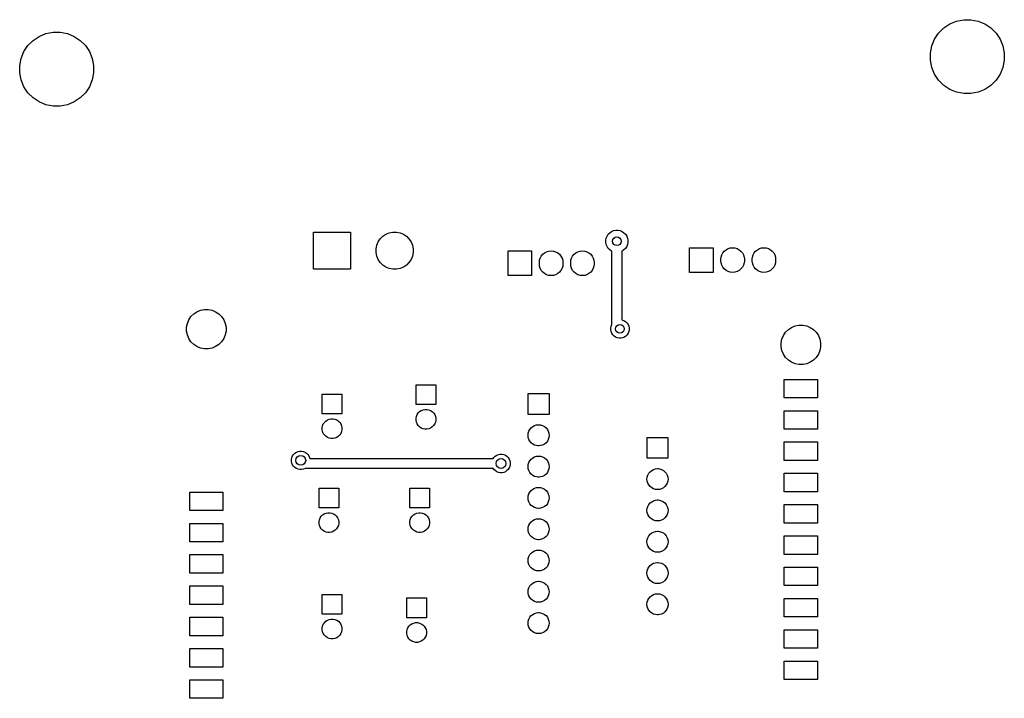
# Model space of a CAD drawing. Extents: x 80 to 161, y -179 to -63.
# Drawn here: x 81.1 to 161, y -117.9 to -62.8 of the extents above; entities that cross this region are included whole.
import ezdxf

# ---------------------------------------------------------------- set-up
doc = ezdxf.new("R2010")
doc.units = 0
doc.header["$MEASUREMENT"] = 0
doc.layers.add('BLACK', color=7, linetype='CONTINUOUS')

msp = doc.modelspace()

# ---------------------------------------------------------------- linework, layer by layer
at = {"layer": 'BLACK', "linetype": 'CONTINUOUS'}
for p, q in [((156.076, -63.4559), (156.567, -63.1277)), ((156.567, -63.1277), (157.113, -62.9015)), ((157.113, -62.9015), (157.693, -62.7863)), ((157.693, -62.7863), (158.283, -62.7863)), ((158.283, -62.7863), (158.863, -62.9015)), ((158.863, -62.9015), (159.409, -63.1277)), ((159.409, -63.1277), (159.9, -63.4559)), ((82.6531, -64.1437), (83.199, -63.9175)), ((83.199, -63.9175), (83.7786, -63.8023)), ((83.7786, -63.8023), (84.3694, -63.8023)), ((84.3694, -63.8023), (84.949, -63.9175)), ((84.949, -63.9175), (85.4949, -64.1437)), ((155.33, -64.3651), (155.658, -63.8738)), ((155.658, -63.8738), (156.076, -63.4559)), ((159.9, -63.4559), (160.318, -63.8738)), ((160.318, -63.8738), (160.646, -64.3651)), ((81.7439, -64.8898), (82.1618, -64.4719)), ((82.1618, -64.4719), (82.6531, -64.1437)), ((85.4949, -64.1437), (85.9862, -64.4719)), ((85.9862, -64.4719), (86.404, -64.8898)), ((155.104, -64.911), (155.33, -64.3651)), ((160.646, -64.3651), (160.872, -64.911)), ((81.1895, -65.927), (81.4157, -65.3811)), ((81.4157, -65.3811), (81.7439, -64.8898)), ((86.404, -64.8898), (86.7323, -65.3811)), ((86.7323, -65.3811), (86.9585, -65.927)), ((154.988, -65.4906), (155.104, -64.911)), ((154.988, -66.0814), (154.988, -65.4906)), ((160.872, -64.911), (160.988, -65.4906)), ((160.988, -65.4906), (160.988, -66.0814)), ((81.0743, -66.5066), (81.1895, -65.927)), ((86.9585, -65.927), (87.0737, -66.5066)), ((155.104, -66.661), (154.988, -66.0814)), ((160.988, -66.0814), (160.872, -66.661)), ((81.0743, -67.0974), (81.0743, -66.5066)), ((81.1895, -67.677), (81.0743, -67.0974)), ((87.0737, -67.0974), (86.9585, -67.677)), ((87.0737, -66.5066), (87.0737, -67.0974)), ((155.33, -67.2069), (155.104, -66.661)), ((160.872, -66.661), (160.646, -67.2069)), ((81.4157, -68.2229), (81.1895, -67.677)), ((86.9585, -67.677), (86.7323, -68.2229)), ((155.658, -67.6982), (155.33, -67.2069)), ((156.076, -68.1161), (155.658, -67.6982)), ((160.318, -67.6982), (159.9, -68.1161)), ((160.646, -67.2069), (160.318, -67.6982)), ((81.7439, -68.7142), (81.4157, -68.2229)), ((82.1618, -69.132), (81.7439, -68.7142)), ((86.404, -68.7142), (85.9862, -69.132)), ((86.7323, -68.2229), (86.404, -68.7142)), ((156.567, -68.4443), (156.076, -68.1161)), ((157.113, -68.6705), (156.567, -68.4443)), ((157.693, -68.7857), (157.113, -68.6705)), ((158.863, -68.6705), (158.283, -68.7857)), ((159.409, -68.4443), (158.863, -68.6705)), ((159.9, -68.1161), (159.409, -68.4443)), ((82.6531, -69.4603), (82.1618, -69.132)), ((83.199, -69.6865), (82.6531, -69.4603)), ((85.4949, -69.4603), (84.949, -69.6865)), ((85.9862, -69.132), (85.4949, -69.4603)), ((158.283, -68.7857), (157.693, -68.7857)), ((83.7786, -69.8017), (83.199, -69.6865)), ((84.3694, -69.8017), (83.7786, -69.8017)), ((84.949, -69.6865), (84.3694, -69.8017)), ((129.114, -79.9744), (129.277, -79.9066)), ((129.277, -79.9066), (129.451, -79.872)), ((129.451, -79.872), (129.629, -79.872)), ((129.629, -79.872), (129.803, -79.9066)), ((129.803, -79.9066), (129.966, -79.9744)), ((104.926, -83.034), (104.926, -80.034)), ((104.926, -80.034), (107.926, -80.034)), ((107.926, -80.034), (107.926, -83.034)), ((110.177, -80.8235), (110.341, -80.5778)), ((110.341, -80.5778), (110.55, -80.3689)), ((110.55, -80.3689), (110.795, -80.2047)), ((110.795, -80.2047), (111.068, -80.0916)), ((111.068, -80.0916), (111.358, -80.034)), ((111.358, -80.034), (111.654, -80.034)), ((111.654, -80.034), (111.944, -80.0916)), ((111.944, -80.0916), (112.217, -80.2047)), ((112.217, -80.2047), (112.462, -80.3689)), ((112.462, -80.3689), (112.671, -80.5778)), ((112.671, -80.5778), (112.835, -80.8235)), ((128.64, -80.6834), (128.675, -80.5095)), ((128.64, -80.8606), (128.64, -80.6834)), ((128.675, -80.5095), (128.742, -80.3457)), ((128.742, -80.3457), (128.841, -80.1983)), ((128.841, -80.1983), (128.966, -80.0729)), ((128.966, -80.0729), (129.114, -79.9744)), ((129.966, -79.9744), (130.114, -80.0729)), ((130.114, -80.0729), (130.239, -80.1983)), ((130.239, -80.1983), (130.338, -80.3457)), ((130.338, -80.3457), (130.405, -80.5095)), ((130.405, -80.5095), (130.44, -80.6834)), ((130.44, -80.6834), (130.44, -80.8606)), ((110.006, -81.3863), (110.064, -81.0965)), ((110.006, -81.6817), (110.006, -81.3863)), ((110.064, -81.0965), (110.177, -80.8235)), ((112.835, -80.8235), (112.948, -81.0965)), ((112.948, -81.0965), (113.006, -81.3863)), ((113.006, -81.3863), (113.006, -81.6817)), ((128.675, -81.0345), (128.64, -80.8606)), ((128.742, -81.1983), (128.675, -81.0345)), ((128.841, -81.3457), (128.742, -81.1983)), ((128.966, -81.4711), (128.841, -81.3457)), ((129.114, -81.5696), (128.966, -81.4711)), ((130.114, -81.4711), (129.966, -81.5696)), ((130.239, -81.3457), (130.114, -81.4711)), ((130.338, -81.1983), (130.239, -81.3457)), ((130.405, -81.0345), (130.338, -81.1983)), ((130.44, -80.8606), (130.405, -81.0345)), ((135.445, -83.296), (135.445, -81.296)), ((135.445, -81.296), (137.35, -81.296)), ((137.35, -81.296), (137.35, -83.296)), ((138.261, -81.5717), (138.406, -81.4527)), ((138.406, -81.4527), (138.572, -81.3642)), ((138.572, -81.3642), (138.751, -81.3098)), ((138.751, -81.3098), (138.938, -81.2914)), ((138.938, -81.2914), (139.125, -81.3098)), ((139.125, -81.3098), (139.304, -81.3642)), ((139.304, -81.3642), (139.47, -81.4527)), ((139.47, -81.4527), (139.615, -81.5717)), ((140.801, -81.5717), (140.946, -81.4527)), ((140.946, -81.4527), (141.112, -81.3642)), ((141.112, -81.3642), (141.291, -81.3098)), ((141.291, -81.3098), (141.478, -81.2914)), ((141.478, -81.2914), (141.665, -81.3098)), ((141.665, -81.3098), (141.844, -81.3642)), ((141.844, -81.3642), (142.01, -81.4527)), ((142.01, -81.4527), (142.155, -81.5717)), ((110.064, -81.9715), (110.006, -81.6817)), ((110.177, -82.2445), (110.064, -81.9715)), ((110.341, -82.4902), (110.177, -82.2445)), ((112.835, -82.2445), (112.671, -82.4902)), ((112.948, -81.9715), (112.835, -82.2445)), ((113.006, -81.6817), (112.948, -81.9715)), ((120.713, -83.55), (120.713, -81.55)), ((120.713, -81.55), (122.618, -81.55)), ((122.618, -81.55), (122.618, -83.55)), ((123.267, -82.3158), (123.322, -82.1362)), ((123.322, -82.1362), (123.41, -81.9708)), ((123.41, -81.9708), (123.529, -81.8257)), ((123.529, -81.8257), (123.674, -81.7067)), ((123.674, -81.7067), (123.84, -81.6182)), ((123.84, -81.6182), (124.019, -81.5638)), ((124.019, -81.5638), (124.206, -81.5454)), ((124.206, -81.5454), (124.393, -81.5638)), ((124.393, -81.5638), (124.572, -81.6182)), ((124.572, -81.6182), (124.738, -81.7067)), ((124.738, -81.7067), (124.883, -81.8257)), ((124.883, -81.8257), (125.002, -81.9708)), ((125.002, -81.9708), (125.09, -82.1362)), ((125.09, -82.1362), (125.145, -82.3158)), ((125.807, -82.3158), (125.862, -82.1362)), ((125.862, -82.1362), (125.95, -81.9708)), ((125.95, -81.9708), (126.069, -81.8257)), ((126.069, -81.8257), (126.214, -81.7067)), ((126.214, -81.7067), (126.38, -81.6182)), ((126.38, -81.6182), (126.559, -81.5638)), ((126.559, -81.5638), (126.746, -81.5454)), ((126.746, -81.5454), (126.933, -81.5638)), ((126.933, -81.5638), (127.112, -81.6182)), ((127.112, -81.6182), (127.278, -81.7067)), ((127.278, -81.7067), (127.423, -81.8257)), ((127.423, -81.8257), (127.542, -81.9708)), ((127.542, -81.9708), (127.63, -82.1362)), ((127.63, -82.1362), (127.685, -82.3158)), ((129.14, -81.5805), (129.114, -81.5696)), ((129.14, -87.5128), (129.14, -81.5805)), ((129.966, -81.5696), (129.94, -81.5805)), ((129.94, -81.5805), (129.94, -87.1483)), ((137.986, -82.2017), (137.999, -82.0618)), ((137.986, -82.3903), (137.986, -82.2017)), ((137.999, -82.0618), (138.054, -81.8822)), ((138.054, -81.8822), (138.142, -81.7168)), ((138.142, -81.7168), (138.261, -81.5717)), ((139.615, -81.5717), (139.734, -81.7168)), ((139.734, -81.7168), (139.822, -81.8822)), ((139.822, -81.8822), (139.877, -82.0618)), ((139.877, -82.0618), (139.891, -82.2017)), ((139.891, -82.2017), (139.891, -82.3903)), ((140.525, -82.2017), (140.539, -82.0618)), ((140.525, -82.3903), (140.525, -82.2017)), ((140.539, -82.0618), (140.594, -81.8822)), ((140.594, -81.8822), (140.682, -81.7168)), ((140.682, -81.7168), (140.801, -81.5717)), ((142.155, -81.5717), (142.274, -81.7168)), ((142.274, -81.7168), (142.362, -81.8822)), ((142.362, -81.8822), (142.417, -82.0618)), ((142.417, -82.0618), (142.43, -82.2017)), ((142.43, -82.2017), (142.43, -82.3903)), ((107.926, -83.034), (104.926, -83.034)), ((110.55, -82.6991), (110.341, -82.4902)), ((110.795, -82.8633), (110.55, -82.6991)), ((111.068, -82.9764), (110.795, -82.8633)), ((111.358, -83.034), (111.068, -82.9764)), ((111.654, -83.034), (111.358, -83.034)), ((111.944, -82.9764), (111.654, -83.034)), ((112.217, -82.8633), (111.944, -82.9764)), ((112.462, -82.6991), (112.217, -82.8633)), ((112.671, -82.4902), (112.462, -82.6991)), ((123.253, -82.4557), (123.267, -82.3158)), ((123.253, -82.6443), (123.253, -82.4557)), ((123.267, -82.7842), (123.253, -82.6443)), ((123.322, -82.9638), (123.267, -82.7842)), ((123.41, -83.1292), (123.322, -82.9638)), ((125.09, -82.9638), (125.002, -83.1292)), ((125.145, -82.7842), (125.09, -82.9638)), ((125.145, -82.3158), (125.158, -82.4557)), ((125.158, -82.6443), (125.145, -82.7842)), ((125.158, -82.4557), (125.158, -82.6443)), ((125.793, -82.4557), (125.807, -82.3158)), ((125.793, -82.6443), (125.793, -82.4557)), ((125.807, -82.7842), (125.793, -82.6443)), ((125.862, -82.9638), (125.807, -82.7842)), ((125.95, -83.1292), (125.862, -82.9638)), ((127.63, -82.9638), (127.542, -83.1292)), ((127.685, -82.7842), (127.63, -82.9638)), ((127.685, -82.3158), (127.698, -82.4557)), ((127.698, -82.6443), (127.685, -82.7842)), ((127.698, -82.4557), (127.698, -82.6443)), ((137.999, -82.5302), (137.986, -82.3903)), ((138.054, -82.7098), (137.999, -82.5302)), ((138.142, -82.8752), (138.054, -82.7098)), ((138.261, -83.0203), (138.142, -82.8752)), ((138.406, -83.1393), (138.261, -83.0203)), ((139.615, -83.0203), (139.47, -83.1393)), ((139.734, -82.8752), (139.615, -83.0203)), ((139.822, -82.7098), (139.734, -82.8752)), ((139.877, -82.5302), (139.822, -82.7098)), ((139.891, -82.3903), (139.877, -82.5302)), ((140.539, -82.5302), (140.525, -82.3903)), ((140.594, -82.7098), (140.539, -82.5302)), ((140.682, -82.8752), (140.594, -82.7098)), ((140.801, -83.0203), (140.682, -82.8752)), ((140.946, -83.1393), (140.801, -83.0203)), ((142.155, -83.0203), (142.01, -83.1393)), ((142.274, -82.8752), (142.155, -83.0203)), ((142.362, -82.7098), (142.274, -82.8752)), ((142.417, -82.5302), (142.362, -82.7098)), ((142.43, -82.3903), (142.417, -82.5302)), ((122.618, -83.55), (120.713, -83.55)), ((123.529, -83.2743), (123.41, -83.1292)), ((123.674, -83.3933), (123.529, -83.2743)), ((123.84, -83.4818), (123.674, -83.3933)), ((124.019, -83.5362), (123.84, -83.4818)), ((124.206, -83.5546), (124.019, -83.5362)), ((124.393, -83.5362), (124.206, -83.5546)), ((124.572, -83.4818), (124.393, -83.5362)), ((124.738, -83.3933), (124.572, -83.4818)), ((124.883, -83.2743), (124.738, -83.3933)), ((125.002, -83.1292), (124.883, -83.2743)), ((126.069, -83.2743), (125.95, -83.1292)), ((126.214, -83.3933), (126.069, -83.2743)), ((126.38, -83.4818), (126.214, -83.3933)), ((126.559, -83.5362), (126.38, -83.4818)), ((126.746, -83.5546), (126.559, -83.5362)), ((126.933, -83.5362), (126.746, -83.5546)), ((127.112, -83.4818), (126.933, -83.5362)), ((127.278, -83.3933), (127.112, -83.4818)), ((127.423, -83.2743), (127.278, -83.3933)), ((127.542, -83.1292), (127.423, -83.2743)), ((137.35, -83.296), (135.445, -83.296)), ((138.572, -83.2278), (138.406, -83.1393)), ((138.751, -83.2822), (138.572, -83.2278)), ((138.938, -83.3006), (138.751, -83.2822)), ((139.125, -83.2822), (138.938, -83.3006)), ((139.304, -83.2278), (139.125, -83.2822)), ((139.47, -83.1393), (139.304, -83.2278)), ((141.112, -83.2278), (140.946, -83.1393)), ((141.291, -83.2822), (141.112, -83.2278)), ((141.478, -83.3006), (141.291, -83.2822)), ((141.665, -83.2822), (141.478, -83.3006)), ((141.844, -83.2278), (141.665, -83.2822)), ((142.01, -83.1393), (141.844, -83.2278)), ((95.7533, -86.3665), (96.0624, -86.305)), ((96.0624, -86.305), (96.3776, -86.305)), ((96.3776, -86.305), (96.6867, -86.3665)), ((94.8021, -87.1471), (94.9772, -86.8851)), ((94.9772, -86.8851), (95.2001, -86.6622)), ((95.2001, -86.6622), (95.4621, -86.4871)), ((95.4621, -86.4871), (95.7533, -86.3665)), ((96.6867, -86.3665), (96.9779, -86.4871)), ((96.9779, -86.4871), (97.2399, -86.6622)), ((97.2399, -86.6622), (97.4628, -86.8851)), ((97.4628, -86.8851), (97.6379, -87.1471)), ((94.62, -87.7474), (94.6815, -87.4383)), ((94.62, -88.0626), (94.62, -87.7474)), ((94.6815, -87.4383), (94.8021, -87.1471)), ((97.6379, -87.1471), (97.7585, -87.4383)), ((97.7585, -87.4383), (97.82, -87.7474)), ((97.82, -87.7474), (97.82, -88.0626)), ((129.044, -87.8101), (129.073, -87.6652)), ((129.044, -87.9579), (129.044, -87.8101)), ((129.073, -87.6652), (129.129, -87.5287)), ((129.129, -87.5287), (129.14, -87.5128)), ((129.94, -87.1483), (130.013, -87.1628)), ((130.013, -87.1628), (130.149, -87.2194)), ((130.149, -87.2194), (130.272, -87.3014)), ((130.272, -87.3014), (130.377, -87.4059)), ((130.377, -87.4059), (130.459, -87.5287)), ((130.459, -87.5287), (130.515, -87.6652)), ((130.515, -87.6652), (130.544, -87.8101)), ((130.544, -87.8101), (130.544, -87.9579)), ((143.46, -87.9322), (143.722, -87.7571)), ((143.722, -87.7571), (144.013, -87.6365)), ((144.013, -87.6365), (144.322, -87.575)), ((144.322, -87.575), (144.638, -87.575)), ((144.638, -87.575), (144.947, -87.6365)), ((144.947, -87.6365), (145.238, -87.7571)), ((145.238, -87.7571), (145.5, -87.9322)), ((94.6815, -88.3717), (94.62, -88.0626)), ((94.8021, -88.6629), (94.6815, -88.3717)), ((94.9772, -88.9249), (94.8021, -88.6629)), ((97.6379, -88.6629), (97.4628, -88.9249)), ((97.7585, -88.3717), (97.6379, -88.6629)), ((97.82, -88.0626), (97.7585, -88.3717)), ((129.073, -88.1028), (129.044, -87.9579)), ((129.129, -88.2393), (129.073, -88.1028)), ((129.211, -88.3621), (129.129, -88.2393)), ((129.316, -88.4666), (129.211, -88.3621)), ((129.439, -88.5486), (129.316, -88.4666)), ((129.575, -88.6052), (129.439, -88.5486)), ((129.72, -88.634), (129.575, -88.6052)), ((129.868, -88.634), (129.72, -88.634)), ((130.013, -88.6052), (129.868, -88.634)), ((130.149, -88.5486), (130.013, -88.6052)), ((130.272, -88.4666), (130.149, -88.5486)), ((130.377, -88.3621), (130.272, -88.4666)), ((130.459, -88.2393), (130.377, -88.3621)), ((130.515, -88.1028), (130.459, -88.2393)), ((130.544, -87.9579), (130.515, -88.1028)), ((142.941, -88.7083), (143.062, -88.4171)), ((143.062, -88.4171), (143.237, -88.1551)), ((143.237, -88.1551), (143.46, -87.9322)), ((145.5, -87.9322), (145.723, -88.1551)), ((145.723, -88.1551), (145.898, -88.4171)), ((145.898, -88.4171), (146.019, -88.7083)), ((95.2001, -89.1478), (94.9772, -88.9249)), ((95.4621, -89.3229), (95.2001, -89.1478)), ((95.7533, -89.4435), (95.4621, -89.3229)), ((96.0624, -89.505), (95.7533, -89.4435)), ((96.6867, -89.4435), (96.3776, -89.505)), ((96.9779, -89.3229), (96.6867, -89.4435)), ((97.2399, -89.1478), (96.9779, -89.3229)), ((97.4628, -88.9249), (97.2399, -89.1478)), ((142.88, -89.0174), (142.941, -88.7083)), ((142.88, -89.3326), (142.88, -89.0174)), ((142.941, -89.6417), (142.88, -89.3326)), ((146.019, -88.7083), (146.08, -89.0174)), ((146.08, -89.3326), (146.019, -89.6417)), ((146.08, -89.0174), (146.08, -89.3326)), ((96.3776, -89.505), (96.0624, -89.505)), ((143.062, -89.9329), (142.941, -89.6417)), ((143.237, -90.1949), (143.062, -89.9329)), ((143.46, -90.4178), (143.237, -90.1949)), ((145.723, -90.1949), (145.5, -90.4178)), ((145.898, -89.9329), (145.723, -90.1949)), ((146.019, -89.6417), (145.898, -89.9329)), ((143.722, -90.5929), (143.46, -90.4178)), ((144.013, -90.7135), (143.722, -90.5929)), ((144.322, -90.775), (144.013, -90.7135)), ((144.638, -90.775), (144.322, -90.775)), ((144.947, -90.7135), (144.638, -90.775)), ((145.238, -90.5929), (144.947, -90.7135)), ((145.5, -90.4178), (145.238, -90.5929)), ((113.246, -94.018), (113.246, -92.418)), ((113.246, -92.418), (114.846, -92.418)), ((114.846, -92.418), (114.846, -94.018)), ((143.13, -93.481), (143.13, -91.981)), ((143.13, -91.981), (145.83, -91.981)), ((145.83, -91.981), (145.83, -93.481)), ((105.626, -94.78), (105.626, -93.18)), ((105.626, -93.18), (107.226, -93.18)), ((107.226, -93.18), (107.226, -94.78)), ((122.34, -94.83), (122.34, -93.13)), ((122.34, -93.13), (124.04, -93.13)), ((124.04, -93.13), (124.04, -94.83)), ((145.83, -93.481), (143.13, -93.481)), ((114.846, -94.018), (113.246, -94.018)), ((107.226, -94.78), (105.626, -94.78)), ((113.246, -95.1392), (113.277, -94.9846)), ((113.277, -94.9846), (113.337, -94.8391)), ((113.337, -94.8391), (113.425, -94.708)), ((113.425, -94.708), (113.536, -94.5966)), ((113.536, -94.5966), (113.667, -94.509)), ((113.667, -94.509), (113.813, -94.4487)), ((113.813, -94.4487), (113.967, -94.418)), ((113.967, -94.418), (114.125, -94.418)), ((114.125, -94.418), (114.279, -94.4487)), ((114.279, -94.4487), (114.425, -94.509)), ((114.425, -94.509), (114.556, -94.5966)), ((114.556, -94.5966), (114.667, -94.708)), ((114.667, -94.708), (114.755, -94.8391)), ((114.755, -94.8391), (114.815, -94.9846)), ((114.815, -94.9846), (114.846, -95.1392)), ((124.04, -94.83), (122.34, -94.83)), ((143.13, -96.021), (143.13, -94.521)), ((143.13, -94.521), (145.83, -94.521)), ((145.83, -94.521), (145.83, -96.021)), ((105.626, -95.9012), (105.657, -95.7466)), ((105.657, -95.7466), (105.717, -95.6011)), ((105.717, -95.6011), (105.805, -95.47)), ((105.805, -95.47), (105.916, -95.3586)), ((105.916, -95.3586), (106.047, -95.271)), ((106.047, -95.271), (106.193, -95.2107)), ((106.193, -95.2107), (106.347, -95.18)), ((106.347, -95.18), (106.505, -95.18)), ((106.505, -95.18), (106.659, -95.2107)), ((106.659, -95.2107), (106.805, -95.271)), ((106.805, -95.271), (106.936, -95.3586)), ((106.936, -95.3586), (107.047, -95.47)), ((107.047, -95.47), (107.135, -95.6011)), ((107.135, -95.6011), (107.195, -95.7466)), ((107.195, -95.7466), (107.226, -95.9012)), ((113.246, -95.2968), (113.246, -95.1392)), ((113.277, -95.4514), (113.246, -95.2968)), ((113.337, -95.5969), (113.277, -95.4514)), ((113.425, -95.728), (113.337, -95.5969)), ((113.536, -95.8394), (113.425, -95.728)), ((113.667, -95.927), (113.536, -95.8394)), ((114.556, -95.8394), (114.425, -95.927)), ((114.667, -95.728), (114.556, -95.8394)), ((114.755, -95.5969), (114.667, -95.728)), ((114.815, -95.4514), (114.755, -95.5969)), ((114.846, -95.2968), (114.815, -95.4514)), ((114.846, -95.1392), (114.846, -95.2968)), ((122.586, -95.9161), (122.715, -95.8098)), ((122.715, -95.8098), (122.863, -95.7309)), ((122.863, -95.7309), (123.023, -95.6823)), ((123.023, -95.6823), (123.148, -95.67)), ((123.148, -95.67), (123.232, -95.67)), ((123.232, -95.67), (123.357, -95.6823)), ((123.357, -95.6823), (123.517, -95.7309)), ((123.517, -95.7309), (123.665, -95.8098)), ((123.665, -95.8098), (123.794, -95.9161)), ((105.626, -96.0588), (105.626, -95.9012)), ((105.657, -96.2134), (105.626, -96.0588)), ((105.717, -96.3589), (105.657, -96.2134)), ((105.805, -96.49), (105.717, -96.3589)), ((105.916, -96.6014), (105.805, -96.49)), ((106.047, -96.689), (105.916, -96.6014)), ((106.193, -96.7493), (106.047, -96.689)), ((106.805, -96.689), (106.659, -96.7493)), ((106.936, -96.6014), (106.805, -96.689)), ((107.047, -96.49), (106.936, -96.6014)), ((107.135, -96.3589), (107.047, -96.49)), ((107.195, -96.2134), (107.135, -96.3589)), ((107.226, -96.0588), (107.195, -96.2134)), ((107.226, -95.9012), (107.226, -96.0588)), ((113.813, -95.9873), (113.667, -95.927)), ((113.967, -96.018), (113.813, -95.9873)), ((114.125, -96.018), (113.967, -96.018)), ((114.279, -95.9873), (114.125, -96.018)), ((114.425, -95.927), (114.279, -95.9873)), ((122.336, -96.52), (122.352, -96.3534)), ((122.352, -96.6866), (122.336, -96.52)), ((122.352, -96.3534), (122.401, -96.1931)), ((122.401, -96.8469), (122.352, -96.6866)), ((122.401, -96.1931), (122.48, -96.0455)), ((122.48, -96.0455), (122.586, -95.9161)), ((123.794, -95.9161), (123.9, -96.0455)), ((123.9, -96.0455), (123.979, -96.1931)), ((123.979, -96.1931), (124.028, -96.3534)), ((124.028, -96.6866), (123.979, -96.8469)), ((124.028, -96.3534), (124.044, -96.52)), ((124.044, -96.52), (124.028, -96.6866)), ((131.992, -98.386), (131.992, -96.686)), ((131.992, -96.686), (133.692, -96.686)), ((133.692, -96.686), (133.692, -98.386)), ((145.83, -96.021), (143.13, -96.021)), ((106.347, -96.78), (106.193, -96.7493)), ((106.505, -96.78), (106.347, -96.78)), ((106.659, -96.7493), (106.505, -96.78)), ((122.48, -96.9945), (122.401, -96.8469)), ((122.586, -97.1239), (122.48, -96.9945)), ((122.715, -97.2302), (122.586, -97.1239)), ((122.863, -97.3091), (122.715, -97.2302)), ((123.023, -97.3577), (122.863, -97.3091)), ((123.148, -97.37), (123.023, -97.3577)), ((123.232, -97.37), (123.148, -97.37)), ((123.357, -97.3577), (123.232, -97.37)), ((123.517, -97.3091), (123.357, -97.3577)), ((123.665, -97.2302), (123.517, -97.3091)), ((123.794, -97.1239), (123.665, -97.2302)), ((123.9, -96.9945), (123.794, -97.1239)), ((123.979, -96.8469), (123.9, -96.9945)), ((143.13, -98.561), (143.13, -97.061)), ((143.13, -97.061), (145.83, -97.061)), ((145.83, -97.061), (145.83, -98.561)), ((103.165, -98.3332), (103.221, -98.1967)), ((103.221, -98.1967), (103.303, -98.0739)), ((103.303, -98.0739), (103.408, -97.9694)), ((103.408, -97.9694), (103.531, -97.8874)), ((103.531, -97.8874), (103.667, -97.8308)), ((103.667, -97.8308), (103.812, -97.802)), ((103.812, -97.802), (103.96, -97.802)), ((103.96, -97.802), (104.105, -97.8308)), ((104.105, -97.8308), (104.241, -97.8874)), ((104.241, -97.8874), (104.364, -97.9694)), ((104.364, -97.9694), (104.469, -98.0739)), ((104.469, -98.0739), (104.551, -98.1967)), ((104.551, -98.1967), (104.607, -98.3332)), ((119.559, -98.3279), (119.664, -98.2234)), ((119.664, -98.2234), (119.787, -98.1414)), ((119.787, -98.1414), (119.923, -98.0848)), ((119.923, -98.0848), (120.068, -98.056)), ((120.068, -98.056), (120.216, -98.056)), ((120.216, -98.056), (120.361, -98.0848)), ((120.361, -98.0848), (120.497, -98.1414)), ((120.497, -98.1414), (120.62, -98.2234)), ((120.62, -98.2234), (120.725, -98.3279)), ((122.715, -98.3498), (122.863, -98.2709)), ((122.863, -98.2709), (123.023, -98.2223)), ((123.023, -98.2223), (123.148, -98.21)), ((123.148, -98.21), (123.232, -98.21)), ((123.232, -98.21), (123.357, -98.2223)), ((123.357, -98.2223), (123.517, -98.2709)), ((123.517, -98.2709), (123.665, -98.3498)), ((103.136, -98.4781), (103.165, -98.3332)), ((103.136, -98.6259), (103.136, -98.4781)), ((103.165, -98.7708), (103.136, -98.6259)), ((103.221, -98.9073), (103.165, -98.7708)), ((103.303, -99.0301), (103.221, -98.9073)), ((103.408, -99.1346), (103.303, -99.0301)), ((104.607, -98.3332), (104.622, -98.406)), ((104.622, -98.406), (119.507, -98.406)), ((119.507, -98.406), (119.559, -98.3279)), ((120.725, -98.3279), (120.807, -98.4507)), ((120.807, -98.4507), (120.863, -98.5872)), ((120.863, -99.0248), (120.807, -99.1613)), ((120.863, -98.5872), (120.892, -98.7321)), ((120.892, -98.8799), (120.863, -99.0248)), ((120.892, -98.7321), (120.892, -98.8799)), ((122.336, -99.06), (122.352, -98.8934)), ((122.352, -99.2266), (122.336, -99.06)), ((122.352, -98.8934), (122.401, -98.7331)), ((122.401, -98.7331), (122.48, -98.5855)), ((122.48, -98.5855), (122.586, -98.4561)), ((122.586, -98.4561), (122.715, -98.3498)), ((123.665, -98.3498), (123.794, -98.4561)), ((123.794, -98.4561), (123.9, -98.5855)), ((123.9, -98.5855), (123.979, -98.7331)), ((123.979, -98.7331), (124.028, -98.8934)), ((124.028, -98.8934), (124.044, -99.06)), ((124.044, -99.06), (124.028, -99.2266)), ((133.692, -98.386), (131.992, -98.386)), ((145.83, -98.561), (143.13, -98.561)), ((103.531, -99.2166), (103.408, -99.1346)), ((103.667, -99.2732), (103.531, -99.2166)), ((103.812, -99.302), (103.667, -99.2732)), ((103.96, -99.302), (103.812, -99.302)), ((104.105, -99.2732), (103.96, -99.302)), ((104.241, -99.2166), (104.105, -99.2732)), ((104.257, -99.206), (104.241, -99.2166)), ((119.507, -99.206), (104.257, -99.206)), ((119.559, -99.2841), (119.507, -99.206)), ((119.664, -99.3886), (119.559, -99.2841)), ((119.787, -99.4706), (119.664, -99.3886)), ((119.923, -99.5272), (119.787, -99.4706)), ((120.068, -99.556), (119.923, -99.5272)), ((120.216, -99.556), (120.068, -99.556)), ((120.361, -99.5272), (120.216, -99.556)), ((120.497, -99.4706), (120.361, -99.5272)), ((120.62, -99.3886), (120.497, -99.4706)), ((120.725, -99.2841), (120.62, -99.3886)), ((120.807, -99.1613), (120.725, -99.2841)), ((122.401, -99.3869), (122.352, -99.2266)), ((122.48, -99.5345), (122.401, -99.3869)), ((122.586, -99.6639), (122.48, -99.5345)), ((122.715, -99.7702), (122.586, -99.6639)), ((122.863, -99.8491), (122.715, -99.7702)), ((123.023, -99.8977), (122.863, -99.8491)), ((123.517, -99.8491), (123.357, -99.8977)), ((123.665, -99.7702), (123.517, -99.8491)), ((123.794, -99.6639), (123.665, -99.7702)), ((123.9, -99.5345), (123.794, -99.6639)), ((123.979, -99.3869), (123.9, -99.5345)), ((124.028, -99.2266), (123.979, -99.3869)), ((132.004, -99.9094), (132.053, -99.7491)), ((132.053, -99.7491), (132.132, -99.6015)), ((132.132, -99.6015), (132.238, -99.4721)), ((132.238, -99.4721), (132.367, -99.3658)), ((132.367, -99.3658), (132.515, -99.2869)), ((132.515, -99.2869), (132.675, -99.2383)), ((132.675, -99.2383), (132.8, -99.226)), ((132.8, -99.226), (132.884, -99.226)), ((132.884, -99.226), (133.009, -99.2383)), ((133.009, -99.2383), (133.169, -99.2869)), ((133.169, -99.2869), (133.317, -99.3658)), ((133.317, -99.3658), (133.446, -99.4721)), ((133.446, -99.4721), (133.552, -99.6015)), ((133.552, -99.6015), (133.631, -99.7491)), ((133.631, -99.7491), (133.68, -99.9094)), ((143.13, -101.101), (143.13, -99.601)), ((143.13, -99.601), (145.83, -99.601)), ((145.83, -99.601), (145.83, -101.101)), ((123.148, -99.91), (123.023, -99.8977)), ((123.232, -99.91), (123.148, -99.91)), ((123.357, -99.8977), (123.232, -99.91)), ((131.988, -100.076), (132.004, -99.9094)), ((132.004, -100.243), (131.988, -100.076)), ((132.053, -100.403), (132.004, -100.243)), ((132.132, -100.551), (132.053, -100.403)), ((132.238, -100.68), (132.132, -100.551)), ((132.367, -100.786), (132.238, -100.68)), ((133.446, -100.68), (133.317, -100.786)), ((133.552, -100.551), (133.446, -100.68)), ((133.631, -100.403), (133.552, -100.551)), ((133.68, -100.243), (133.631, -100.403)), ((133.68, -99.9094), (133.696, -100.076)), ((133.696, -100.076), (133.68, -100.243)), ((94.87, -102.625), (94.87, -101.125)), ((94.87, -101.125), (97.57, -101.125)), ((97.57, -101.125), (97.57, -102.625)), ((105.372, -102.4), (105.372, -100.8)), ((105.372, -100.8), (106.972, -100.8)), ((106.972, -100.8), (106.972, -102.4)), ((112.738, -102.4), (112.738, -100.8)), ((112.738, -100.8), (114.338, -100.8)), ((114.338, -100.8), (114.338, -102.4)), ((122.336, -101.6), (122.352, -101.433)), ((122.352, -101.433), (122.401, -101.273)), ((122.401, -101.273), (122.48, -101.125)), ((122.48, -101.125), (122.586, -100.996)), ((122.586, -100.996), (122.715, -100.89)), ((122.715, -100.89), (122.863, -100.811)), ((122.863, -100.811), (123.023, -100.762)), ((123.023, -100.762), (123.148, -100.75)), ((123.148, -100.75), (123.232, -100.75)), ((123.232, -100.75), (123.357, -100.762)), ((123.357, -100.762), (123.517, -100.811)), ((123.517, -100.811), (123.665, -100.89)), ((123.665, -100.89), (123.794, -100.996)), ((123.794, -100.996), (123.9, -101.125)), ((123.9, -101.125), (123.979, -101.273)), ((123.979, -101.273), (124.028, -101.433)), ((124.028, -101.433), (124.044, -101.6)), ((132.515, -100.865), (132.367, -100.786)), ((132.675, -100.914), (132.515, -100.865)), ((132.8, -100.926), (132.675, -100.914)), ((132.884, -100.926), (132.8, -100.926)), ((133.009, -100.914), (132.884, -100.926)), ((133.169, -100.865), (133.009, -100.914)), ((133.317, -100.786), (133.169, -100.865)), ((145.83, -101.101), (143.13, -101.101)), ((122.352, -101.767), (122.336, -101.6)), ((122.401, -101.927), (122.352, -101.767)), ((122.48, -102.075), (122.401, -101.927)), ((122.586, -102.204), (122.48, -102.075)), ((122.715, -102.31), (122.586, -102.204)), ((123.794, -102.204), (123.665, -102.31)), ((123.9, -102.075), (123.794, -102.204)), ((123.979, -101.927), (123.9, -102.075)), ((124.028, -101.767), (123.979, -101.927)), ((124.044, -101.6), (124.028, -101.767)), ((132.004, -102.449), (132.053, -102.289)), ((132.053, -102.289), (132.132, -102.141)), ((132.132, -102.141), (132.238, -102.012)), ((132.238, -102.012), (132.367, -101.906)), ((132.367, -101.906), (132.515, -101.827)), ((132.515, -101.827), (132.675, -101.778)), ((132.675, -101.778), (132.8, -101.766)), ((132.8, -101.766), (132.884, -101.766)), ((132.884, -101.766), (133.009, -101.778)), ((133.009, -101.778), (133.169, -101.827)), ((133.169, -101.827), (133.317, -101.906)), ((133.317, -101.906), (133.446, -102.012)), ((133.446, -102.012), (133.552, -102.141)), ((133.552, -102.141), (133.631, -102.289)), ((133.631, -102.289), (133.68, -102.449)), ((143.13, -103.641), (143.13, -102.141)), ((143.13, -102.141), (145.83, -102.141)), ((145.83, -102.141), (145.83, -103.641)), ((97.57, -102.625), (94.87, -102.625)), ((106.972, -102.4), (105.372, -102.4)), ((105.551, -103.09), (105.662, -102.979)), ((105.662, -102.979), (105.793, -102.891)), ((105.793, -102.891), (105.939, -102.831)), ((105.939, -102.831), (106.093, -102.8)), ((106.093, -102.8), (106.251, -102.8)), ((106.251, -102.8), (106.405, -102.831)), ((106.405, -102.831), (106.551, -102.891)), ((106.551, -102.891), (106.682, -102.979)), ((106.682, -102.979), (106.793, -103.09)), ((114.338, -102.4), (112.738, -102.4)), ((112.917, -103.09), (113.028, -102.979)), ((113.028, -102.979), (113.159, -102.891)), ((113.159, -102.891), (113.305, -102.831)), ((113.305, -102.831), (113.459, -102.8)), ((113.459, -102.8), (113.617, -102.8)), ((113.617, -102.8), (113.771, -102.831)), ((113.771, -102.831), (113.917, -102.891)), ((113.917, -102.891), (114.048, -102.979)), ((114.048, -102.979), (114.159, -103.09)), ((122.863, -102.389), (122.715, -102.31)), ((123.023, -102.438), (122.863, -102.389)), ((123.148, -102.45), (123.023, -102.438)), ((123.232, -102.45), (123.148, -102.45)), ((123.357, -102.438), (123.232, -102.45)), ((123.517, -102.389), (123.357, -102.438)), ((123.665, -102.31), (123.517, -102.389)), ((131.988, -102.616), (132.004, -102.449)), ((132.004, -102.783), (131.988, -102.616)), ((132.053, -102.943), (132.004, -102.783)), ((132.132, -103.091), (132.053, -102.943)), ((133.631, -102.943), (133.552, -103.091)), ((133.68, -102.783), (133.631, -102.943)), ((133.68, -102.449), (133.696, -102.616)), ((133.696, -102.616), (133.68, -102.783)), ((94.87, -105.165), (94.87, -103.665)), ((94.87, -103.665), (97.57, -103.665)), ((97.57, -103.665), (97.57, -105.165)), ((105.372, -103.521), (105.403, -103.367)), ((105.372, -103.679), (105.372, -103.521)), ((105.403, -103.833), (105.372, -103.679)), ((105.403, -103.367), (105.463, -103.221)), ((105.463, -103.979), (105.403, -103.833)), ((105.463, -103.221), (105.551, -103.09)), ((106.793, -103.09), (106.881, -103.221)), ((106.881, -103.221), (106.941, -103.367)), ((106.941, -103.833), (106.881, -103.979)), ((106.941, -103.367), (106.972, -103.521)), ((106.972, -103.679), (106.941, -103.833)), ((106.972, -103.521), (106.972, -103.679)), ((112.738, -103.521), (112.769, -103.367)), ((112.738, -103.679), (112.738, -103.521)), ((112.769, -103.833), (112.738, -103.679)), ((112.769, -103.367), (112.829, -103.221)), ((112.829, -103.979), (112.769, -103.833)), ((112.829, -103.221), (112.917, -103.09)), ((114.159, -103.09), (114.247, -103.221)), ((114.247, -103.221), (114.307, -103.367)), ((114.307, -103.833), (114.247, -103.979)), ((114.307, -103.367), (114.338, -103.521)), ((114.338, -103.679), (114.307, -103.833)), ((114.338, -103.521), (114.338, -103.679)), ((122.352, -103.973), (122.401, -103.813)), ((122.401, -103.813), (122.48, -103.665)), ((122.48, -103.665), (122.586, -103.536)), ((122.586, -103.536), (122.715, -103.43)), ((122.715, -103.43), (122.863, -103.351)), ((122.863, -103.351), (123.023, -103.302)), ((123.023, -103.302), (123.148, -103.29)), ((123.148, -103.29), (123.232, -103.29)), ((123.232, -103.29), (123.357, -103.302)), ((123.357, -103.302), (123.517, -103.351)), ((123.517, -103.351), (123.665, -103.43)), ((123.665, -103.43), (123.794, -103.536)), ((123.794, -103.536), (123.9, -103.665)), ((123.9, -103.665), (123.979, -103.813)), ((123.979, -103.813), (124.028, -103.973)), ((132.238, -103.22), (132.132, -103.091)), ((132.367, -103.326), (132.238, -103.22)), ((132.515, -103.405), (132.367, -103.326)), ((132.675, -103.454), (132.515, -103.405)), ((132.8, -103.466), (132.675, -103.454)), ((132.884, -103.466), (132.8, -103.466)), ((133.009, -103.454), (132.884, -103.466)), ((133.169, -103.405), (133.009, -103.454)), ((133.317, -103.326), (133.169, -103.405)), ((133.446, -103.22), (133.317, -103.326)), ((133.552, -103.091), (133.446, -103.22)), ((145.83, -103.641), (143.13, -103.641)), ((105.551, -104.11), (105.463, -103.979)), ((105.662, -104.221), (105.551, -104.11)), ((105.793, -104.309), (105.662, -104.221)), ((105.939, -104.369), (105.793, -104.309)), ((106.093, -104.4), (105.939, -104.369)), ((106.251, -104.4), (106.093, -104.4)), ((106.405, -104.369), (106.251, -104.4)), ((106.551, -104.309), (106.405, -104.369)), ((106.682, -104.221), (106.551, -104.309)), ((106.793, -104.11), (106.682, -104.221)), ((106.881, -103.979), (106.793, -104.11)), ((112.917, -104.11), (112.829, -103.979)), ((113.028, -104.221), (112.917, -104.11)), ((113.159, -104.309), (113.028, -104.221)), ((113.305, -104.369), (113.159, -104.309)), ((113.459, -104.4), (113.305, -104.369)), ((113.617, -104.4), (113.459, -104.4)), ((113.771, -104.369), (113.617, -104.4)), ((113.917, -104.309), (113.771, -104.369)), ((114.048, -104.221), (113.917, -104.309)), ((114.159, -104.11), (114.048, -104.221)), ((114.247, -103.979), (114.159, -104.11)), ((122.336, -104.14), (122.352, -103.973)), ((122.352, -104.307), (122.336, -104.14)), ((122.401, -104.467), (122.352, -104.307)), ((122.48, -104.615), (122.401, -104.467)), ((122.586, -104.744), (122.48, -104.615)), ((123.9, -104.615), (123.794, -104.744)), ((123.979, -104.467), (123.9, -104.615)), ((124.028, -104.307), (123.979, -104.467)), ((124.028, -103.973), (124.044, -104.14)), ((124.044, -104.14), (124.028, -104.307)), ((132.053, -104.829), (132.132, -104.681)), ((132.132, -104.681), (132.238, -104.552)), ((132.238, -104.552), (132.367, -104.446)), ((132.367, -104.446), (132.515, -104.367)), ((132.515, -104.367), (132.675, -104.318)), ((132.675, -104.318), (132.8, -104.306)), ((132.8, -104.306), (132.884, -104.306)), ((132.884, -104.306), (133.009, -104.318)), ((133.009, -104.318), (133.169, -104.367)), ((133.169, -104.367), (133.317, -104.446)), ((133.317, -104.446), (133.446, -104.552)), ((133.446, -104.552), (133.552, -104.681)), ((133.552, -104.681), (133.631, -104.829)), ((143.13, -106.181), (143.13, -104.681)), ((143.13, -104.681), (145.83, -104.681)), ((145.83, -104.681), (145.83, -106.181)), ((97.57, -105.165), (94.87, -105.165)), ((122.715, -104.85), (122.586, -104.744)), ((122.863, -104.929), (122.715, -104.85)), ((123.023, -104.978), (122.863, -104.929)), ((123.148, -104.99), (123.023, -104.978)), ((123.232, -104.99), (123.148, -104.99)), ((123.357, -104.978), (123.232, -104.99)), ((123.517, -104.929), (123.357, -104.978)), ((123.665, -104.85), (123.517, -104.929)), ((123.794, -104.744), (123.665, -104.85)), ((131.988, -105.156), (132.004, -104.989)), ((132.004, -105.323), (131.988, -105.156)), ((132.004, -104.989), (132.053, -104.829)), ((132.053, -105.483), (132.004, -105.323)), ((132.132, -105.631), (132.053, -105.483)), ((133.631, -105.483), (133.552, -105.631)), ((133.631, -104.829), (133.68, -104.989)), ((133.68, -105.323), (133.631, -105.483)), ((133.68, -104.989), (133.696, -105.156)), ((133.696, -105.156), (133.68, -105.323)), ((94.87, -107.705), (94.87, -106.205)), ((94.87, -106.205), (97.57, -106.205)), ((97.57, -106.205), (97.57, -107.705)), ((122.401, -106.353), (122.48, -106.205)), ((122.48, -106.205), (122.586, -106.076)), ((122.586, -106.076), (122.715, -105.97)), ((122.715, -105.97), (122.863, -105.891)), ((122.863, -105.891), (123.023, -105.842)), ((123.023, -105.842), (123.148, -105.83)), ((123.148, -105.83), (123.232, -105.83)), ((123.232, -105.83), (123.357, -105.842)), ((123.357, -105.842), (123.517, -105.891)), ((123.517, -105.891), (123.665, -105.97)), ((123.665, -105.97), (123.794, -106.076)), ((123.794, -106.076), (123.9, -106.205)), ((123.9, -106.205), (123.979, -106.353)), ((132.238, -105.76), (132.132, -105.631)), ((132.367, -105.866), (132.238, -105.76)), ((132.515, -105.945), (132.367, -105.866)), ((132.675, -105.994), (132.515, -105.945)), ((132.8, -106.006), (132.675, -105.994)), ((132.884, -106.006), (132.8, -106.006)), ((133.009, -105.994), (132.884, -106.006)), ((133.169, -105.945), (133.009, -105.994)), ((133.317, -105.866), (133.169, -105.945)), ((133.446, -105.76), (133.317, -105.866)), ((133.552, -105.631), (133.446, -105.76)), ((145.83, -106.181), (143.13, -106.181)), ((122.336, -106.68), (122.352, -106.513)), ((122.352, -106.847), (122.336, -106.68)), ((122.352, -106.513), (122.401, -106.353)), ((122.401, -107.007), (122.352, -106.847)), ((122.48, -107.155), (122.401, -107.007)), ((123.979, -107.007), (123.9, -107.155)), ((123.979, -106.353), (124.028, -106.513)), ((124.028, -106.847), (123.979, -107.007)), ((124.028, -106.513), (124.044, -106.68)), ((124.044, -106.68), (124.028, -106.847)), ((132.238, -107.092), (132.367, -106.986)), ((132.367, -106.986), (132.515, -106.907)), ((132.515, -106.907), (132.675, -106.858)), ((132.675, -106.858), (132.8, -106.846)), ((132.8, -106.846), (132.884, -106.846)), ((132.884, -106.846), (133.009, -106.858)), ((133.009, -106.858), (133.169, -106.907)), ((133.169, -106.907), (133.317, -106.986)), ((133.317, -106.986), (133.446, -107.092)), ((97.57, -107.705), (94.87, -107.705)), ((122.586, -107.284), (122.48, -107.155)), ((122.715, -107.39), (122.586, -107.284)), ((122.863, -107.469), (122.715, -107.39)), ((123.023, -107.518), (122.863, -107.469)), ((123.148, -107.53), (123.023, -107.518)), ((123.232, -107.53), (123.148, -107.53)), ((123.357, -107.518), (123.232, -107.53)), ((123.517, -107.469), (123.357, -107.518)), ((123.665, -107.39), (123.517, -107.469)), ((123.794, -107.284), (123.665, -107.39)), ((123.9, -107.155), (123.794, -107.284)), ((131.988, -107.696), (132.004, -107.529)), ((132.004, -107.863), (131.988, -107.696)), ((132.004, -107.529), (132.053, -107.369)), ((132.053, -108.023), (132.004, -107.863)), ((132.053, -107.369), (132.132, -107.221)), ((132.132, -107.221), (132.238, -107.092)), ((133.446, -107.092), (133.552, -107.221)), ((133.552, -107.221), (133.631, -107.369)), ((133.631, -107.369), (133.68, -107.529)), ((133.68, -107.863), (133.631, -108.023)), ((133.68, -107.529), (133.696, -107.696)), ((133.696, -107.696), (133.68, -107.863)), ((143.13, -108.721), (143.13, -107.221)), ((143.13, -107.221), (145.83, -107.221)), ((145.83, -107.221), (145.83, -108.721)), ((122.48, -108.745), (122.586, -108.616)), ((122.586, -108.616), (122.715, -108.51)), ((122.715, -108.51), (122.863, -108.431)), ((122.863, -108.431), (123.023, -108.382)), ((123.023, -108.382), (123.148, -108.37)), ((123.148, -108.37), (123.232, -108.37)), ((123.232, -108.37), (123.357, -108.382)), ((123.357, -108.382), (123.517, -108.431)), ((123.517, -108.431), (123.665, -108.51)), ((123.665, -108.51), (123.794, -108.616)), ((123.794, -108.616), (123.9, -108.745)), ((132.132, -108.171), (132.053, -108.023)), ((132.238, -108.3), (132.132, -108.171)), ((132.367, -108.406), (132.238, -108.3)), ((132.515, -108.485), (132.367, -108.406)), ((132.675, -108.534), (132.515, -108.485)), ((132.8, -108.546), (132.675, -108.534)), ((132.884, -108.546), (132.8, -108.546)), ((133.009, -108.534), (132.884, -108.546)), ((133.169, -108.485), (133.009, -108.534)), ((133.317, -108.406), (133.169, -108.485)), ((133.446, -108.3), (133.317, -108.406)), ((133.552, -108.171), (133.446, -108.3)), ((133.631, -108.023), (133.552, -108.171)), ((94.87, -110.245), (94.87, -108.745)), ((94.87, -108.745), (97.57, -108.745)), ((97.57, -108.745), (97.57, -110.245)), ((105.626, -111.036), (105.626, -109.436)), ((105.626, -109.436), (107.226, -109.436)), ((107.226, -109.436), (107.226, -111.036)), ((122.336, -109.22), (122.352, -109.053)), ((122.352, -109.387), (122.336, -109.22)), ((122.352, -109.053), (122.401, -108.893)), ((122.401, -109.547), (122.352, -109.387)), ((122.401, -108.893), (122.48, -108.745)), ((123.9, -108.745), (123.979, -108.893)), ((123.979, -108.893), (124.028, -109.053)), ((124.028, -109.387), (123.979, -109.547)), ((124.028, -109.053), (124.044, -109.22)), ((124.044, -109.22), (124.028, -109.387)), ((132.367, -109.526), (132.515, -109.447)), ((132.515, -109.447), (132.675, -109.398)), ((132.675, -109.398), (132.8, -109.386)), ((132.8, -109.386), (132.884, -109.386)), ((132.884, -109.386), (133.009, -109.398)), ((133.009, -109.398), (133.169, -109.447)), ((133.169, -109.447), (133.317, -109.526)), ((145.83, -108.721), (143.13, -108.721)), ((97.57, -110.245), (94.87, -110.245)), ((112.484, -111.322), (112.484, -109.722)), ((112.484, -109.722), (114.084, -109.722)), ((114.084, -109.722), (114.084, -111.322)), ((122.48, -109.695), (122.401, -109.547)), ((122.586, -109.824), (122.48, -109.695)), ((122.715, -109.93), (122.586, -109.824)), ((122.863, -110.009), (122.715, -109.93)), ((123.023, -110.058), (122.863, -110.009)), ((123.148, -110.07), (123.023, -110.058)), ((123.232, -110.07), (123.148, -110.07)), ((123.357, -110.058), (123.232, -110.07)), ((123.517, -110.009), (123.357, -110.058)), ((123.665, -109.93), (123.517, -110.009)), ((123.794, -109.824), (123.665, -109.93)), ((123.9, -109.695), (123.794, -109.824)), ((123.979, -109.547), (123.9, -109.695)), ((131.988, -110.236), (132.004, -110.069)), ((132.004, -110.403), (131.988, -110.236)), ((132.004, -110.069), (132.053, -109.909)), ((132.053, -109.909), (132.132, -109.761)), ((132.132, -109.761), (132.238, -109.632)), ((132.238, -109.632), (132.367, -109.526)), ((133.317, -109.526), (133.446, -109.632)), ((133.446, -109.632), (133.552, -109.761)), ((133.552, -109.761), (133.631, -109.909)), ((133.631, -109.909), (133.68, -110.069)), ((133.68, -110.069), (133.696, -110.236)), ((133.696, -110.236), (133.68, -110.403)), ((143.13, -111.261), (143.13, -109.761)), ((143.13, -109.761), (145.83, -109.761)), ((145.83, -109.761), (145.83, -111.261)), ((107.226, -111.036), (105.626, -111.036)), ((122.586, -111.156), (122.715, -111.05)), ((122.715, -111.05), (122.863, -110.971)), ((122.863, -110.971), (123.023, -110.922)), ((123.023, -110.922), (123.148, -110.91)), ((123.148, -110.91), (123.232, -110.91)), ((123.232, -110.91), (123.357, -110.922)), ((123.357, -110.922), (123.517, -110.971)), ((123.517, -110.971), (123.665, -111.05)), ((123.665, -111.05), (123.794, -111.156)), ((132.053, -110.563), (132.004, -110.403)), ((132.132, -110.711), (132.053, -110.563)), ((132.238, -110.84), (132.132, -110.711)), ((132.367, -110.946), (132.238, -110.84)), ((132.515, -111.025), (132.367, -110.946)), ((132.675, -111.074), (132.515, -111.025)), ((132.8, -111.086), (132.675, -111.074)), ((133.009, -111.074), (132.884, -111.086)), ((133.169, -111.025), (133.009, -111.074)), ((133.317, -110.946), (133.169, -111.025)), ((133.446, -110.84), (133.317, -110.946)), ((133.552, -110.711), (133.446, -110.84)), ((133.631, -110.563), (133.552, -110.711)), ((133.68, -110.403), (133.631, -110.563)), ((94.87, -112.785), (94.87, -111.285)), ((94.87, -111.285), (97.57, -111.285)), ((97.57, -111.285), (97.57, -112.785)), ((105.657, -112.003), (105.717, -111.857)), ((105.717, -111.857), (105.805, -111.726)), ((105.805, -111.726), (105.916, -111.615)), ((105.916, -111.615), (106.047, -111.527)), ((106.047, -111.527), (106.193, -111.467)), ((106.193, -111.467), (106.347, -111.436)), ((106.347, -111.436), (106.505, -111.436)), ((106.505, -111.436), (106.659, -111.467)), ((106.659, -111.467), (106.805, -111.527)), ((106.805, -111.527), (106.936, -111.615)), ((106.936, -111.615), (107.047, -111.726)), ((107.047, -111.726), (107.135, -111.857)), ((107.135, -111.857), (107.195, -112.003)), ((114.084, -111.322), (112.484, -111.322)), ((112.774, -111.901), (112.905, -111.813)), ((112.905, -111.813), (113.051, -111.753)), ((113.051, -111.753), (113.205, -111.722)), ((113.205, -111.722), (113.363, -111.722)), ((113.363, -111.722), (113.517, -111.753)), ((113.517, -111.753), (113.663, -111.813)), ((113.663, -111.813), (113.794, -111.901)), ((122.336, -111.76), (122.352, -111.593)), ((122.352, -111.927), (122.336, -111.76)), ((122.352, -111.593), (122.401, -111.433)), ((122.401, -111.433), (122.48, -111.285)), ((122.48, -111.285), (122.586, -111.156)), ((123.794, -111.156), (123.9, -111.285)), ((123.9, -111.285), (123.979, -111.433)), ((123.979, -111.433), (124.028, -111.593)), ((124.028, -111.593), (124.044, -111.76)), ((124.044, -111.76), (124.028, -111.927)), ((132.884, -111.086), (132.8, -111.086)), ((145.83, -111.261), (143.13, -111.261)), ((105.626, -112.157), (105.657, -112.003)), ((105.626, -112.315), (105.626, -112.157)), ((105.657, -112.469), (105.626, -112.315)), ((105.717, -112.615), (105.657, -112.469)), ((105.805, -112.746), (105.717, -112.615)), ((107.135, -112.615), (107.047, -112.746)), ((107.195, -112.469), (107.135, -112.615)), ((107.195, -112.003), (107.226, -112.157)), ((107.226, -112.315), (107.195, -112.469)), ((107.226, -112.157), (107.226, -112.315)), ((112.484, -112.443), (112.515, -112.289)), ((112.484, -112.601), (112.484, -112.443)), ((112.515, -112.755), (112.484, -112.601)), ((112.515, -112.289), (112.575, -112.143)), ((112.575, -112.143), (112.663, -112.012)), ((112.663, -112.012), (112.774, -111.901)), ((113.794, -111.901), (113.905, -112.012)), ((113.905, -112.012), (113.993, -112.143)), ((113.993, -112.143), (114.053, -112.289)), ((114.053, -112.289), (114.084, -112.443)), ((114.084, -112.601), (114.053, -112.755)), ((114.084, -112.443), (114.084, -112.601)), ((122.401, -112.087), (122.352, -111.927)), ((122.48, -112.235), (122.401, -112.087)), ((122.586, -112.364), (122.48, -112.235)), ((122.715, -112.47), (122.586, -112.364)), ((122.863, -112.549), (122.715, -112.47)), ((123.023, -112.598), (122.863, -112.549)), ((123.148, -112.61), (123.023, -112.598)), ((123.232, -112.61), (123.148, -112.61)), ((123.357, -112.598), (123.232, -112.61)), ((123.517, -112.549), (123.357, -112.598)), ((123.665, -112.47), (123.517, -112.549)), ((123.794, -112.364), (123.665, -112.47)), ((123.9, -112.235), (123.794, -112.364)), ((123.979, -112.087), (123.9, -112.235)), ((124.028, -111.927), (123.979, -112.087)), ((143.13, -113.801), (143.13, -112.301)), ((143.13, -112.301), (145.83, -112.301)), ((145.83, -112.301), (145.83, -113.801)), ((97.57, -112.785), (94.87, -112.785)), ((105.916, -112.857), (105.805, -112.746)), ((106.047, -112.945), (105.916, -112.857)), ((106.193, -113.005), (106.047, -112.945)), ((106.347, -113.036), (106.193, -113.005)), ((106.505, -113.036), (106.347, -113.036)), ((106.659, -113.005), (106.505, -113.036)), ((106.805, -112.945), (106.659, -113.005)), ((106.936, -112.857), (106.805, -112.945)), ((107.047, -112.746), (106.936, -112.857)), ((112.575, -112.901), (112.515, -112.755)), ((112.663, -113.032), (112.575, -112.901)), ((112.774, -113.143), (112.663, -113.032)), ((112.905, -113.231), (112.774, -113.143)), ((113.051, -113.291), (112.905, -113.231)), ((113.205, -113.322), (113.051, -113.291)), ((113.363, -113.322), (113.205, -113.322)), ((113.517, -113.291), (113.363, -113.322)), ((113.663, -113.231), (113.517, -113.291)), ((113.794, -113.143), (113.663, -113.231)), ((113.905, -113.032), (113.794, -113.143)), ((113.993, -112.901), (113.905, -113.032)), ((114.053, -112.755), (113.993, -112.901)), ((94.87, -115.325), (94.87, -113.825)), ((94.87, -113.825), (97.57, -113.825)), ((97.57, -113.825), (97.57, -115.325)), ((145.83, -113.801), (143.13, -113.801)), ((143.13, -116.341), (143.13, -114.841)), ((143.13, -114.841), (145.83, -114.841)), ((145.83, -114.841), (145.83, -116.341)), ((97.57, -115.325), (94.87, -115.325)), ((94.87, -117.865), (94.87, -116.365)), ((94.87, -116.365), (97.57, -116.365)), ((97.57, -116.365), (97.57, -117.865)), ((145.83, -116.341), (143.13, -116.341)), ((97.57, -117.865), (94.87, -117.865))]:
    msp.add_line(p, q, dxfattribs=at)
at = {"layer": 'BLACK'}
for centre, radius in [((129.54, -80.772), 0.35), ((129.794, -87.884), 0.35), ((103.886, -98.552), 0.4), ((120.142, -98.806), 0.4)]:
    msp.add_circle(centre, radius, dxfattribs=at)

doc.saveas('drawing.dxf')
